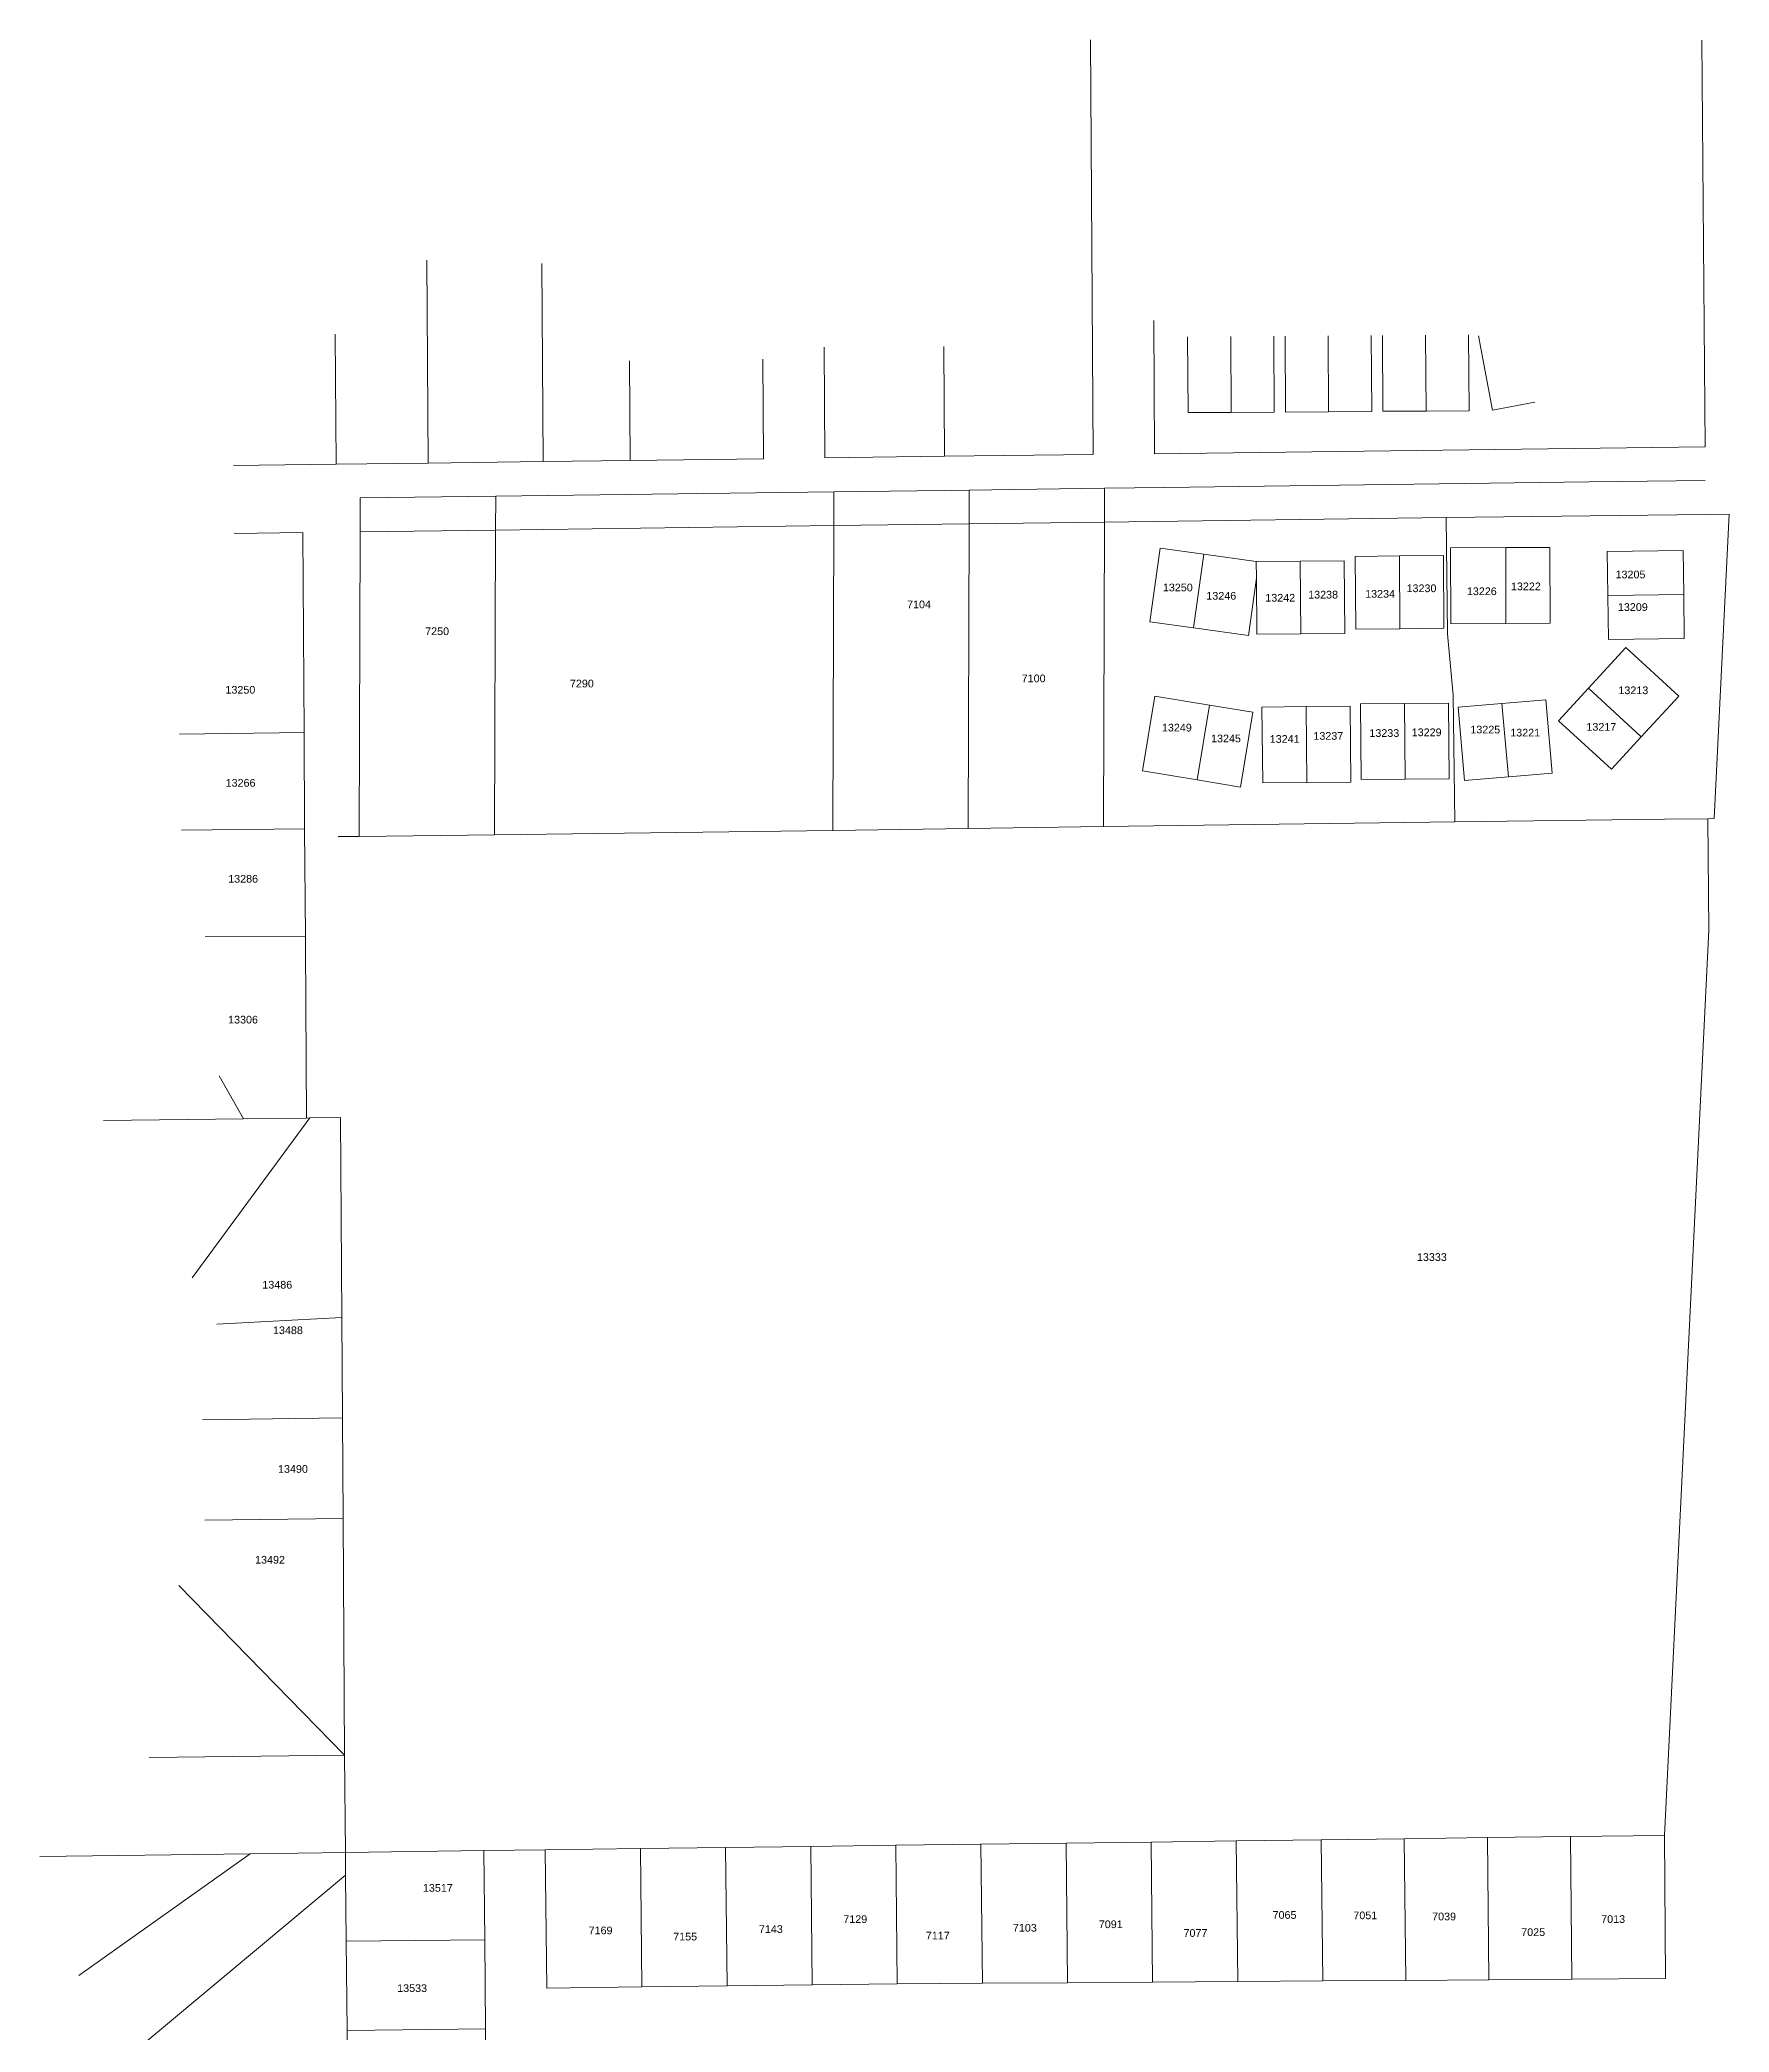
# Model space of a CAD drawing. Header units: feet. Extents: x 865220 to 2843432, y -2240498 to 970288.
# Drawn here: x 2828917 to 2830564, y 968175 to 970118 of the extents above; entities that cross this region are included whole.
import ezdxf
from ezdxf.enums import TextEntityAlignment as Align

# ---------------------------------------------------------------- set-up
doc = ezdxf.new("R2010")
doc.units = ezdxf.units.FT
doc.header["$LTSCALE"] = 0.015
doc.header["$MEASUREMENT"] = 0
doc.layers.add('Dakota County Addresses', color=7, linetype='Continuous')
doc.layers.add('Dakota County Parcels', color=7, linetype='Continuous')
doc.styles.add('Dimensions 100', font='arial.ttf')

# ---------------------------------------------------------------- blocks, each defined once
blk = doc.blocks.new('ACMAP_ANN_TEMPLATE_Dakota County Addresses')
at = {"layer": 'Dakota County Addresses', "style": 'Dimensions 100'}
blk.add_attdef('DakotaCountyAddress', text='', height=50, dxfattribs=at).set_placement((0, 0), align=Align.CENTER)

msp = doc.modelspace()

# ---------------------------------------------------------------- linework, layer by layer
at = {"layer": 'Dakota County Parcels', "lineweight": 5, "ltscale": 100}
for p, q in [((2829944.1, 969713.8), (2829941.4, 970118.4)), ((2830537.8, 970118.1), (2830540.9, 969721.5)), ((2829295.7, 969705.5), (2829294.3, 969903.4)), ((2829407.6, 969706.9), (2829406.3, 969900.2)), ((2830004.1, 969714.5), (2830003.2, 969844.5)), ((2829205.7, 969704.3), (2829204.8, 969831.2)), ((2830036.8, 969754.7), (2830036.3, 969828.7)), ((2830078.8, 969755), (2830078.3, 969829)), ((2830120.8, 969755.3), (2830120.3, 969829.2)), ((2830131.8, 969755.3), (2830131.3, 969829.3)), ((2830173.8, 969755.6), (2830173.3, 969829.6)), ((2830215.8, 969755.9), (2830215.3, 969829.9)), ((2830226.8, 969756), (2830226.3, 969830)), ((2830268.8, 969756.2), (2830268.3, 969830.2)), ((2830310.8, 969756.5), (2830310.3, 969830.5)), ((2830333.7, 969757.1), (2830319.9, 969829.8)), ((2829492.6, 969708), (2829491.9, 969805.3)), ((2829622.5, 969709.7), (2829621.9, 969807)), ((2829682.5, 969710.5), (2829681.8, 969818.6)), ((2829799.1, 969712.1), (2829798.4, 969819.4)), ((2830036.8, 969754.7), (2830078.8, 969755)), ((2830078.8, 969755), (2830120.8, 969755.3)), ((2830131.8, 969755.3), (2830173.8, 969755.6)), ((2830173.8, 969755.6), (2830215.8, 969755.9)), ((2830226.8, 969756), (2830268.8, 969756.2)), ((2830268.8, 969756.2), (2830310.8, 969756.5)), ((2830333.7, 969757.1), (2830374.9, 969764.9)), ((2829407.6, 969706.9), (2829492.6, 969708)), ((2829492.6, 969708), (2829622.5, 969709.7)), ((2829682.5, 969710.5), (2829799.1, 969712.1)), ((2829799.1, 969712.1), (2829944.1, 969713.8)), ((2830004.1, 969714.5), (2830540.9, 969721.5)), ((2829105.7, 969703), (2829205.7, 969704.3)), ((2829205.7, 969704.3), (2829295.7, 969705.5)), ((2829295.7, 969705.5), (2829407.6, 969706.9)), ((2829229.3, 969638.5), (2829229.4, 969671.5)), ((2829229.4, 969671.5), (2829361.4, 969673.2)), ((2829361.3, 969640.2), (2829361.4, 969673.2)), ((2829361.4, 969673.2), (2829691.3, 969677.5)), ((2829691.2, 969644.5), (2829691.3, 969677.5)), ((2829691.3, 969677.5), (2829799.3, 969678.9)), ((2829799.3, 969678.9), (2829823.2, 969679.2)), ((2829823.1, 969646.2), (2829823.2, 969679.2)), ((2829823.2, 969679.2), (2829955.2, 969680.9)), ((2829955.1, 969647.9), (2829955.2, 969680.9)), ((2829955.2, 969680.9), (2830013.7, 969681.7)), ((2830288.4, 969652.3), (2829955.1, 969647.9)), ((2830541.4, 969655.5), (2830288.4, 969652.3)), ((2830288.4, 969652.3), (2830289.9, 969539)), ((2830541.4, 969655.5), (2830564.4, 969655.8)), ((2830549.9, 969358.7), (2830564.4, 969655.8)), ((2829106.2, 969636.9), (2829173.2, 969637.7)), ((2829174.5, 969442.8), (2829173.2, 969637.7)), ((2829228.3, 969341.2), (2829229.3, 969638.5)), ((2829229.3, 969638.5), (2829361.3, 969640.2)), ((2829360.3, 969342.9), (2829361.3, 969640.2)), ((2829361.3, 969640.2), (2829691.2, 969644.5)), ((2829690.3, 969347.2), (2829691.2, 969644.5)), ((2829691.2, 969644.5), (2829823.1, 969646.2)), ((2829822.2, 969348.9), (2829823.1, 969646.2)), ((2829823.1, 969646.2), (2829955.1, 969647.9)), ((2829954.2, 969350.9), (2829955.1, 969647.9)), ((2830009.4, 969622.6), (2829999.4, 969550.8)), ((2830009.4, 969622.6), (2830052, 969616.6)), ((2830052, 969616.6), (2830042, 969544.8)), ((2830052, 969616.6), (2830103.1, 969609.5)), ((2830146.1, 969609.8), (2830189.1, 969610.2)), ((2830189.1, 969610.2), (2830189.7, 969539.2)), ((2830199.8, 969614.5), (2830242.8, 969614.9)), ((2830200.4, 969543.6), (2830199.8, 969614.5)), ((2830242.8, 969614.9), (2830285.7, 969615.3)), ((2830243.4, 969543.9), (2830242.8, 969614.9)), ((2830286.3, 969544.3), (2830285.7, 969615.3)), ((2830292.6, 969622.8), (2830346.6, 969623)), ((2830292.6, 969622.8), (2830292.9, 969548.8)), ((2830346.6, 969623), (2830389.6, 969623.2)), ((2830346.6, 969623), (2830346.8, 969549)), ((2830389.6, 969623.2), (2830389.8, 969549.2)), ((2830445.6, 969619.3), (2830519.6, 969620.3)), ((2830445.6, 969619.3), (2830446.2, 969576.3)), ((2830519.6, 969620.3), (2830520.2, 969577.3)), ((2830095.5, 969537.3), (2830103.3, 969593.1)), ((2830103.1, 969609.5), (2830146.1, 969609.8)), ((2830103.1, 969609.5), (2830103.3, 969593.1)), ((2830103.3, 969593.1), (2830103.7, 969538.5)), ((2830146.1, 969609.8), (2830146.7, 969538.8)), ((2830446.2, 969576.3), (2830520.2, 969577.3)), ((2830446.2, 969576.3), (2830446.7, 969533.3)), ((2830520.2, 969577.3), (2830520.7, 969534.3)), ((2829999.4, 969550.8), (2830042, 969544.8)), ((2830042, 969544.8), (2830095.5, 969537.3)), ((2830103.7, 969538.5), (2830146.7, 969538.8)), ((2830146.7, 969538.8), (2830189.7, 969539.2)), ((2830200.4, 969543.6), (2830243.4, 969543.9)), ((2830243.4, 969543.9), (2830286.3, 969544.3)), ((2830289.9, 969539), (2830295.3, 969479)), ((2830292.9, 969548.8), (2830346.8, 969549)), ((2830346.8, 969549), (2830389.8, 969549.2)), ((2830446.7, 969533.3), (2830520.7, 969534.3)), ((2830463.8, 969525.6), (2830427.2, 969485.9)), ((2830515.3, 969478.2), (2830463.8, 969525.6)), ((2830004.2, 969478.2), (2829992.2, 969405.2)), ((2830057.5, 969469.5), (2830004.2, 969478.2)), ((2830295.3, 969479), (2830296.9, 969355.4)), ((2830342.9, 969471.1), (2830385.8, 969474.7)), ((2830391.9, 969403), (2830385.8, 969474.7)), ((2830427.2, 969485.9), (2830398.1, 969454.2)), ((2830478.7, 969438.5), (2830427.2, 969485.9)), ((2830515.3, 969478.2), (2830478.7, 969438.5)), ((2830057.5, 969469.5), (2830045.5, 969396.5)), ((2830099.9, 969462.6), (2830057.5, 969469.5)), ((2830087.9, 969389.5), (2830099.9, 969462.6)), ((2830151.8, 969467.9), (2830108.8, 969467.5)), ((2830109.5, 969393.5), (2830108.8, 969467.5)), ((2830194.8, 969468.3), (2830151.8, 969467.9)), ((2830152.5, 969393.9), (2830151.8, 969467.9)), ((2830195.5, 969394.3), (2830194.8, 969468.3)), ((2830247.8, 969471), (2830204.8, 969470.6)), ((2830205.4, 969396.7), (2830204.8, 969470.6)), ((2830290.8, 969471.4), (2830247.8, 969471)), ((2830248.4, 969397), (2830247.8, 969471)), ((2830291.4, 969397.4), (2830290.8, 969471.4)), ((2830300.1, 969467.4), (2830342.9, 969471.1)), ((2830306.2, 969395.7), (2830300.1, 969467.4)), ((2830349.1, 969399.3), (2830342.9, 969471.1)), ((2829174.5, 969442.8), (2829053, 969441.2)), ((2829175.1, 969348.8), (2829174.5, 969442.8)), ((2830449.6, 969406.8), (2830398.1, 969454.2)), ((2830478.7, 969438.5), (2830449.6, 969406.8)), ((2830045.5, 969396.5), (2829992.2, 969405.2)), ((2830087.9, 969389.5), (2830045.5, 969396.5)), ((2830248.4, 969397), (2830205.4, 969396.7)), ((2830291.4, 969397.4), (2830248.4, 969397)), ((2830306.2, 969395.7), (2830349.1, 969399.3)), ((2830349.1, 969399.3), (2830391.9, 969403)), ((2830152.5, 969393.9), (2830109.5, 969393.5)), ((2830195.5, 969394.3), (2830152.5, 969393.9)), ((2830501.4, 969358), (2830296.9, 969355.4)), ((2830501.4, 969358), (2830543.7, 969358.6)), ((2830543.7, 969358.6), (2830549.9, 969358.7)), ((2830543.8, 969345.2), (2830543.7, 969358.6)), ((2830544.6, 969249.9), (2830543.7, 969358.3)), ((2829175.1, 969348.8), (2829055, 969347.3)), ((2829175.8, 969244.1), (2829175.1, 969348.8)), ((2829228.3, 969341.4), (2829208.1, 969341.2)), ((2829208.1, 969340.9), (2829228.3, 969341.2)), ((2829208.1, 969341.2), (2829208.1, 969340.9)), ((2829228.3, 969341.2), (2829360.3, 969342.9)), ((2829360.3, 969342.9), (2829690.3, 969347.2)), ((2829690.3, 969347.2), (2829822.2, 969348.9)), ((2829822.2, 969348.9), (2829954.2, 969350.9)), ((2830296.9, 969355.4), (2829954.2, 969350.9)), ((2829175.8, 969244.1), (2829078, 969243.4)), ((2829175.9, 969234.6), (2829175.8, 969244.1)), ((2830544.6, 969249.9), (2830501.3, 968366.8)), ((2829175.9, 969234.6), (2829177, 969066.6)), ((2829115.6, 969065.8), (2829091.8, 969107.8)), ((2829065.3, 968910.7), (2829180.2, 969066.7)), ((2829115.6, 969065.8), (2829177, 969066.6)), ((2829177, 969066.6), (2829180.2, 969066.7)), ((2829180.2, 969066.7), (2829210, 969067.1)), ((2829210, 969067.1), (2829211.3, 968872.1)), ((2828978.8, 969064.1), (2829115.6, 969065.8)), ((2829089.6, 968865.6), (2829211.3, 968872.1)), ((2829211.3, 968872.1), (2829211.9, 968774.1)), ((2829075.5, 968772.3), (2829211.9, 968774.1)), ((2829211.9, 968774.1), (2829212.6, 968676)), ((2829077.9, 968674.2), (2829212.6, 968676)), ((2829214.1, 968445.1), (2829212.6, 968676)), ((2829052.4, 968610.6), (2829214.1, 968445.1)), ((2829023.4, 968442.7), (2829214.1, 968445.1)), ((2829214.8, 968350.1), (2829214.1, 968445.1)), ((2830409.6, 968365.6), (2830501.5, 968366.8)), ((2830502.5, 968227.1), (2830501.5, 968366.8)), ((2828916.8, 968346.3), (2829121.8, 968348.9)), ((2828954.7, 968230.2), (2829121.8, 968348.9)), ((2829121.8, 968348.9), (2829214.8, 968350.1)), ((2829214.8, 968350.1), (2829349.8, 968351.9)), ((2829215, 968328.1), (2829214.8, 968350.1)), ((2829350.7, 968264.9), (2829349.8, 968351.9)), ((2829409.8, 968352.7), (2829502.7, 968353.9)), ((2829411.2, 968217.7), (2829409.8, 968352.7)), ((2829502.7, 968353.9), (2829585.7, 968354.9)), ((2829504.1, 968218.9), (2829502.7, 968353.9)), ((2829585.7, 968354.9), (2829668.7, 968356)), ((2829587.1, 968220), (2829585.7, 968354.9)), ((2829668.7, 968356), (2829751.7, 968357.1)), ((2829670.1, 968221), (2829668.7, 968356)), ((2829751.7, 968357.1), (2829834.7, 968358.2)), ((2829753.1, 968221.9), (2829751.7, 968357.1)), ((2829834.7, 968358.2), (2829917.7, 968359.2)), ((2829836.1, 968222.5), (2829834.7, 968358.2)), ((2829917.7, 968359.2), (2830000.6, 968360.3)), ((2829919.1, 968223), (2829917.7, 968359.2)), ((2830000.6, 968360.3), (2830083.6, 968361.4)), ((2830002.1, 968223.6), (2830000.6, 968360.3)), ((2830083.6, 968361.4), (2830166.6, 968362.5)), ((2830085.1, 968224.2), (2830083.6, 968361.4)), ((2830166.6, 968362.5), (2830247.6, 968363.5)), ((2830168, 968224.8), (2830166.6, 968362.5)), ((2830247.6, 968363.5), (2830328.6, 968364.6)), ((2830249, 968225.3), (2830247.6, 968363.5)), ((2830328.6, 968364.6), (2830409.6, 968365.6)), ((2830330, 968225.9), (2830328.6, 968364.6)), ((2830411, 968226.5), (2830409.6, 968365.6)), ((2829015.8, 968161.5), (2829215, 968328.1)), ((2829215.7, 968263.5), (2829215, 968328.1)), ((2829215.7, 968263.5), (2829350.7, 968264.9)), ((2829216.6, 968176.5), (2829215.7, 968263.5)), ((2829351.6, 968177.9), (2829350.7, 968264.9)), ((2829411.2, 968217.7), (2829504.1, 968218.9)), ((2829504.1, 968218.9), (2829587.1, 968220)), ((2829587.1, 968220), (2829670.1, 968221)), ((2829670.1, 968221), (2829753.1, 968221.9)), ((2829753.1, 968221.9), (2829836.1, 968222.5)), ((2829836.1, 968222.5), (2829919.1, 968223)), ((2829919.1, 968223), (2830002.1, 968223.6)), ((2830002.1, 968223.6), (2830085.1, 968224.2)), ((2830085.1, 968224.2), (2830168, 968224.8)), ((2830168, 968224.8), (2830249, 968225.3)), ((2830249, 968225.3), (2830330, 968225.9)), ((2830330, 968225.9), (2830411, 968226.5)), ((2830411, 968226.5), (2830502.5, 968227.1)), ((2829216.6, 968176.5), (2829351.6, 968177.9)), ((2829216.8, 968154.2), (2829216.6, 968176.5)), ((2829352.5, 968092.9), (2829351.6, 968177.9))]:
    msp.add_line(p, q, dxfattribs=at)
for points in [[(2830013.7, 969681.7), (2830427.8, 969687.1), (2830541.2, 969688.5)], [(2829349.8, 968351.9), (2829379.8, 968352.3), (2829409.8, 968352.7)]]:
    msp.add_lwpolyline(points, dxfattribs=at)

# ---------------------------------------------------------------- block references
at = {"layer": 'Dakota County Addresses', "lineweight": 5, "ltscale": 100, "xscale": 0.15, "yscale": 0.15, "zscale": 0.15}
for p, values in [((2830468.2, 969593.1), {'DakotaCountyAddress': '13205'}), ((2829774.3, 969563.9), {'DakotaCountyAddress': '7104'}), ((2830026.7, 969580.4), {'DakotaCountyAddress': '13250'}), ((2830069.1, 969572.3), {'DakotaCountyAddress': '13246'}), ((2830126.6, 969570.4), {'DakotaCountyAddress': '13242'}), ((2830168.4, 969573.4), {'DakotaCountyAddress': '13238'}), ((2830224, 969574.2), {'DakotaCountyAddress': '13234'}), ((2830264.4, 969579.6), {'DakotaCountyAddress': '13230'}), ((2830323.2, 969576.7), {'DakotaCountyAddress': '13226'}), ((2830366.2, 969581.5), {'DakotaCountyAddress': '13222'}), ((2830470.5, 969561.3), {'DakotaCountyAddress': '13209'}), ((2829304.3, 969537.7), {'DakotaCountyAddress': '7250'}), ((2829445.5, 969486.7), {'DakotaCountyAddress': '7290'}), ((2829886.1, 969491.7), {'DakotaCountyAddress': '7100'}), ((2829112.4, 969480.6), {'DakotaCountyAddress': '13250'}), ((2830471, 969480.1), {'DakotaCountyAddress': '13213'}), ((2830025.8, 969443.7), {'DakotaCountyAddress': '13249'}), ((2830073.7, 969433.1), {'DakotaCountyAddress': '13245'}), ((2830130.9, 969432.6), {'DakotaCountyAddress': '13241'}), ((2830173.5, 969435.6), {'DakotaCountyAddress': '13237'}), ((2830228.1, 969438.4), {'DakotaCountyAddress': '13233'}), ((2830269.4, 969439.1), {'DakotaCountyAddress': '13229'}), ((2830326.6, 969441.8), {'DakotaCountyAddress': '13225'}), ((2830365.5, 969438.8), {'DakotaCountyAddress': '13221'}), ((2830439.8, 969444.4), {'DakotaCountyAddress': '13217'}), ((2829112.6, 969389.8), {'DakotaCountyAddress': '13266'}), ((2829115.1, 969296.2), {'DakotaCountyAddress': '13286'}), ((2829115, 969158.8), {'DakotaCountyAddress': '13306'}), ((2830274.5, 968927.2), {'DakotaCountyAddress': '13333'}), ((2829148.4, 968900.2), {'DakotaCountyAddress': '13486'}), ((2829158.8, 968855.8), {'DakotaCountyAddress': '13488'}), ((2829163.7, 968720.5), {'DakotaCountyAddress': '13490'}), ((2829141.3, 968631.9), {'DakotaCountyAddress': '13492'}), ((2829305, 968311.8), {'DakotaCountyAddress': '13517'}), ((2829712.1, 968281.3), {'DakotaCountyAddress': '7129'}), ((2830130.8, 968285.4), {'DakotaCountyAddress': '7065'}), ((2830209.6, 968285), {'DakotaCountyAddress': '7051'}), ((2830286.4, 968283.9), {'DakotaCountyAddress': '7039'}), ((2830451.3, 968281.4), {'DakotaCountyAddress': '7013'}), ((2829463.7, 968270.3), {'DakotaCountyAddress': '7169'}), ((2829546.2, 968264.3), {'DakotaCountyAddress': '7155'}), ((2829629.8, 968271.6), {'DakotaCountyAddress': '7143'}), ((2829792.6, 968265.3), {'DakotaCountyAddress': '7117'}), ((2829877.5, 968272.9), {'DakotaCountyAddress': '7103'}), ((2829961.3, 968276.3), {'DakotaCountyAddress': '7091'}), ((2830043.9, 968267.8), {'DakotaCountyAddress': '7077'}), ((2830373.3, 968268.6), {'DakotaCountyAddress': '7025'}), ((2829279.9, 968214), {'DakotaCountyAddress': '13533'})]:
    msp.add_blockref('ACMAP_ANN_TEMPLATE_Dakota County Addresses', p, dxfattribs=at).add_auto_attribs(values)

doc.saveas('drawing.dxf')
